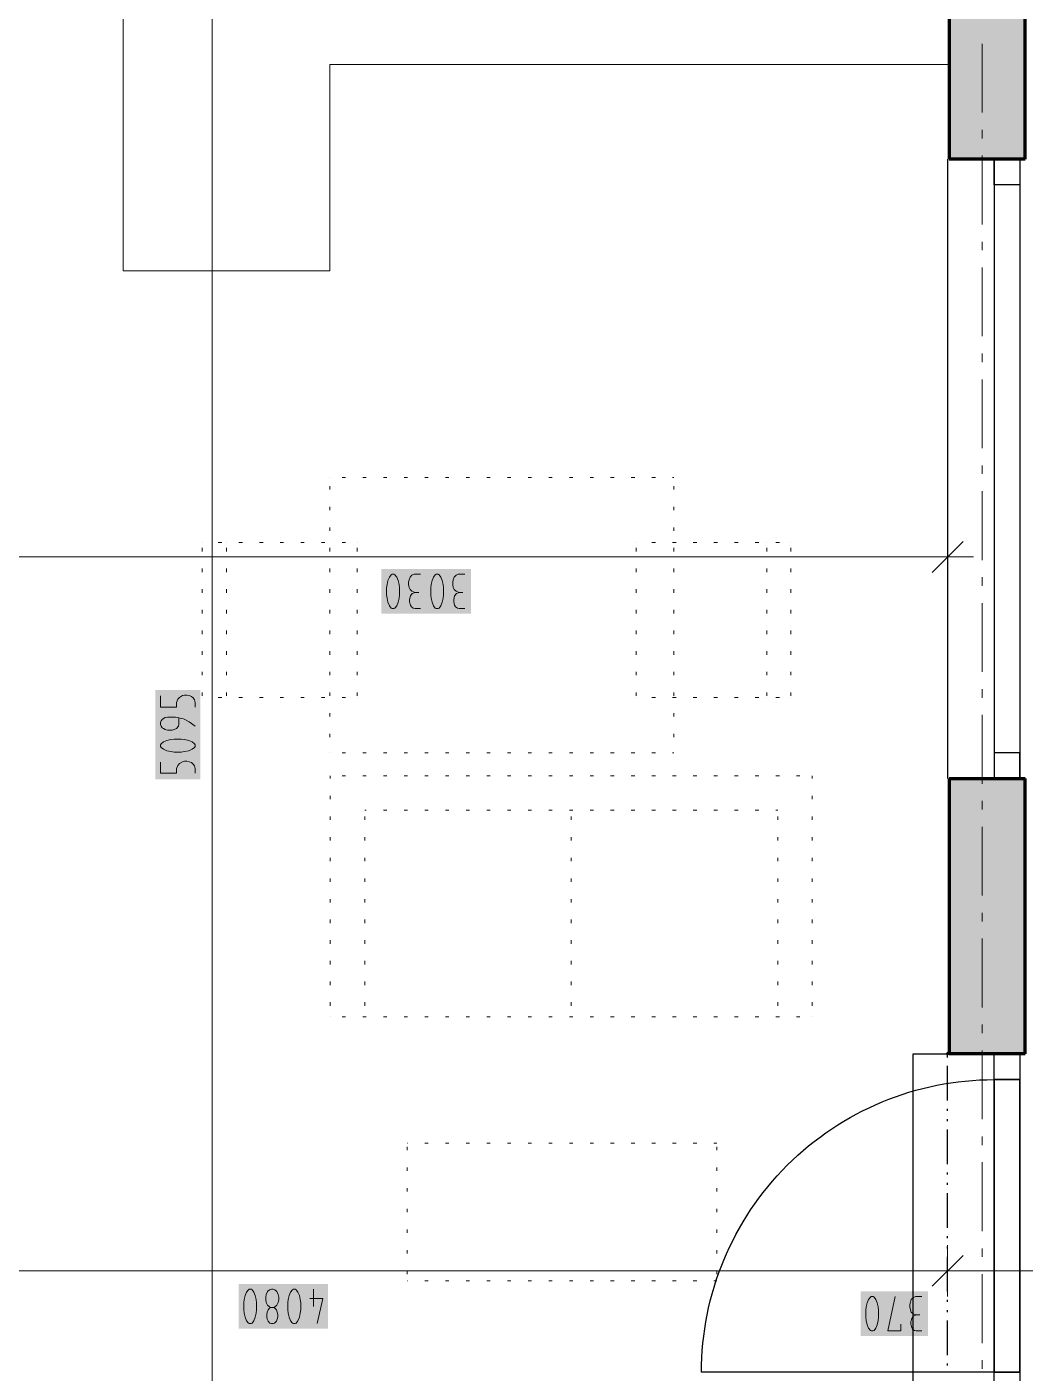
# Model space of a CAD drawing. Header units: millimetres. Extents: x 0 to 594, y 0 to 420.
# Drawn here: x 514.01 to 543.73, y 159.21 to 199.3 of the extents above; entities that cross this region are included whole.
import ezdxf

# ---------------------------------------------------------------- set-up
doc = ezdxf.new("R2010")
doc.units = ezdxf.units.MM
doc.header["$LTSCALE"] = 8
for name, color, linetype in [('PDF_Dvere', 7, 'Continuous'), ('PDF_Koty delkove', 7, 'Continuous'), ('PDF_Kuchyne', 7, 'Continuous'), ('PDF_Nabytek', 7, 'Continuous'), ('PDF_Obecne 0.25', 7, 'Continuous'), ('PDF_Okna', 7, 'Continuous'), ('PDF_Osy hlavni', 7, 'Continuous'), ('PDF_Steny obvodove nosne', 7, 'Continuous'), ('PDF_Steny sendvic', 7, 'Continuous'), ('PDF_Zatepleni', 7, 'Continuous')]:
    doc.layers.add(name, color=color, linetype=linetype)

msp = doc.modelspace()

# ---------------------------------------------------------------- linework, layer by layer
at = {"layer": 'PDF_Dvere', "lineweight": 25}
for points in [[(543.58, 168.714), (543.58, 167.945), (542.811, 167.945), (542.811, 168.714)], [(543.58, 167.945), (542.811, 167.945)], [(543.58, 159.232), (543.58, 158.464), (542.811, 158.464), (542.811, 159.232)], [(543.58, 159.232), (542.811, 159.232)]]:
    msp.add_lwpolyline(points, close=True, dxfattribs=at)
msp.add_lwpolyline([(542.811, 159.232), (534.098, 159.232, -0.414214), (542.811, 167.945)], format="xyb", dxfattribs=at)
for points in [[(542.811, 167.945), (542.811, 159.232), (542.811, 167.945)], [(543.58, 167.945), (543.58, 159.232), (543.58, 167.945)]]:
    msp.add_lwpolyline(points, dxfattribs=at)
at = {"layer": 'PDF_Koty delkove', "lineweight": 18}
for points in [[(519.529, 152.109), (519.529, 182.523), (519.529, 204.332), (519.529, 205.818), (519.529, 206.843), (519.529, 230.059), (519.529, 231.75), (519.529, 233.852)], [(541.427, 184.281), (541.427, 183.512), (541.427, 182.744)], [(541.888, 183.974), (540.966, 183.051)], [(541.427, 183.512), (526.38, 183.512), (510.37, 183.512), (499.608, 183.512), (496.84, 183.512), (476.75, 183.512), (455.328, 183.512), (452.56, 183.512), (431.804, 183.512), (412.176, 183.512), (410.023, 183.512)], [(541.427, 183.512), (542.196, 183.512)], [(524.803, 182.06), (524.857, 181.991), (524.885, 181.975), (524.94, 181.975), (524.967, 181.991), (525.022, 182.06), (525.063, 182.163), (525.091, 182.283), (525.105, 182.384), (525.105, 182.589), (525.091, 182.691), (525.063, 182.811), (525.022, 182.914), (524.967, 182.983), (524.94, 183), (524.885, 183), (524.857, 182.983), (524.803, 182.914), (524.762, 182.811), (524.735, 182.691), (524.721, 182.589)], [(525.734, 183), (525.542, 183), (525.474, 182.965), (525.419, 182.914), (525.392, 182.829), (525.378, 182.76), (525.378, 182.691), (525.392, 182.606), (525.419, 182.539), (525.474, 182.488), (525.569, 182.453)], [(527.048, 183), (526.856, 183), (526.788, 182.965), (526.733, 182.914), (526.706, 182.829), (526.692, 182.76), (526.692, 182.691), (526.706, 182.606), (526.733, 182.539)], [(524.721, 182.589), (524.721, 182.384), (524.735, 182.283), (524.762, 182.163), (524.803, 182.06)], [(525.734, 181.975), (525.569, 181.975), (525.514, 181.991), (525.46, 182.026), (525.432, 182.078), (525.405, 182.179), (525.405, 182.248), (525.432, 182.35), (525.487, 182.419), (525.569, 182.453), (525.679, 182.453)], [(527.048, 181.975), (526.884, 181.975), (526.829, 181.991), (526.774, 182.026), (526.746, 182.078), (526.719, 182.179), (526.719, 182.248), (526.746, 182.35), (526.801, 182.419), (526.884, 182.453), (526.993, 182.453)], [(526.733, 182.539), (526.788, 182.488), (526.884, 182.453)], [(517.991, 179.371), (517.991, 179.042), (518.469, 179.042), (518.469, 179.179), (518.504, 179.275), (518.555, 179.33), (518.64, 179.384), (518.708, 179.398), (518.776, 179.398), (518.845, 179.384), (518.913, 179.357), (518.964, 179.316), (518.999, 179.261), (519.016, 179.179), (519.016, 179.042)], [(519.016, 178.467), (518.845, 178.604), (518.674, 178.687), (518.435, 178.741), (518.195, 178.741), (518.128, 178.727), (518.076, 178.7), (518.043, 178.673), (518.008, 178.632), (517.991, 178.577), (517.991, 178.522), (518.008, 178.467), (518.043, 178.426), (518.076, 178.399), (518.128, 178.371), (518.195, 178.357), (518.333, 178.357), (518.4, 178.371), (518.469, 178.399), (518.52, 178.467), (518.538, 178.522), (518.538, 178.714)], [(518.605, 178.084), (518.4, 178.084), (518.299, 178.07), (518.179, 178.043), (518.076, 178.002), (518.008, 177.947), (517.991, 177.919), (517.991, 177.865), (518.008, 177.837), (518.076, 177.783), (518.179, 177.742), (518.299, 177.714), (518.4, 177.7), (518.605, 177.7), (518.708, 177.714), (518.828, 177.742), (518.93, 177.783), (518.999, 177.837), (519.016, 177.865), (519.016, 177.919), (518.999, 177.947), (518.93, 178.002), (518.828, 178.043), (518.708, 178.07), (518.605, 178.084)], [(517.991, 177.4), (517.991, 177.071), (518.469, 177.071), (518.469, 177.208), (518.504, 177.303), (518.555, 177.358), (518.64, 177.413), (518.708, 177.427), (518.776, 177.427), (518.845, 177.413), (518.913, 177.386), (518.964, 177.345), (518.999, 177.29), (519.016, 177.208), (519.016, 177.071)], [(541.427, 163.019), (541.427, 162.251), (541.427, 161.482)], [(541.888, 162.712), (540.966, 161.789)], [(545.22, 162.251), (541.427, 162.251), (539.464, 162.251), (499.608, 162.251), (496.84, 162.251), (496.589, 162.251), (479.916, 162.251), (475.449, 162.251), (455.328, 162.251), (453.122, 162.251), (453.072, 162.251), (452.561, 162.251), (437.425, 162.251), (427.48, 162.251), (424.018, 162.251), (412.176, 162.251), (410.931, 162.251), (410.023, 162.251)], [(522.028, 160.696), (522.082, 160.765), (522.123, 160.868), (522.151, 160.987), (522.165, 161.089), (522.165, 161.294), (522.151, 161.396), (522.123, 161.516), (522.082, 161.619), (522.028, 161.688), (522, 161.705), (521.946, 161.705), (521.918, 161.688), (521.863, 161.619), (521.822, 161.516), (521.795, 161.396), (521.781, 161.294)], [(522.548, 161.705), (522.548, 161.192)], [(521.781, 161.294), (521.781, 161.089), (521.795, 160.987), (521.822, 160.868), (521.863, 160.765), (521.918, 160.696), (521.946, 160.68), (522, 160.68), (522.028, 160.696)], [(522.438, 161.431), (522.822, 161.431), (522.657, 160.68)], [(540.03, 160.663), (540.03, 160.459), (539.647, 160.459), (539.865, 161.484)], [(540.659, 161.484), (540.468, 161.484), (540.4, 161.449), (540.345, 161.398), (540.318, 161.313), (540.304, 161.244), (540.304, 161.176), (540.318, 161.091), (540.345, 161.023), (540.4, 160.972), (540.495, 160.937)], [(521.371, 161.158), (521.398, 161.14), (521.439, 161.089), (521.466, 161.021), (521.48, 160.953), (521.48, 160.884), (521.466, 160.816), (521.439, 160.748), (521.384, 160.696), (521.343, 160.68), (521.289, 160.68), (521.248, 160.696), (521.192, 160.748), (521.165, 160.816), (521.151, 160.884)], [(521.151, 160.884), (521.151, 160.953), (521.165, 161.021), (521.192, 161.089), (521.234, 161.14), (521.261, 161.158)], [(540.659, 160.459), (540.495, 160.459), (540.44, 160.476), (540.386, 160.51), (540.358, 160.562), (540.331, 160.663), (540.331, 160.732), (540.358, 160.834), (540.413, 160.903)], [(540.413, 160.903), (540.495, 160.937), (540.604, 160.937)]]:
    msp.add_lwpolyline(points, dxfattribs=at)
for points in [[(526.035, 182.589), (526.035, 182.384), (526.049, 182.283), (526.076, 182.163), (526.117, 182.06), (526.172, 181.991), (526.199, 181.975), (526.254, 181.975), (526.282, 181.991), (526.336, 182.06), (526.377, 182.163), (526.405, 182.283), (526.419, 182.384), (526.419, 182.589), (526.405, 182.691), (526.377, 182.811), (526.336, 182.914), (526.282, 182.983), (526.254, 183), (526.199, 183), (526.172, 182.983), (526.117, 182.914), (526.076, 182.811), (526.049, 182.691)], [(520.467, 161.294), (520.467, 161.089), (520.481, 160.987), (520.508, 160.868), (520.549, 160.765), (520.604, 160.696), (520.632, 160.68), (520.686, 160.68), (520.714, 160.696), (520.768, 160.765), (520.809, 160.868), (520.837, 160.987), (520.851, 161.089), (520.851, 161.294), (520.837, 161.396), (520.809, 161.516), (520.768, 161.619), (520.714, 161.688), (520.686, 161.705), (520.632, 161.705), (520.604, 161.688), (520.549, 161.619), (520.508, 161.516), (520.481, 161.396)], [(521.124, 161.465), (521.124, 161.396), (521.138, 161.311), (521.179, 161.226), (521.234, 161.175), (521.261, 161.158), (521.371, 161.158), (521.398, 161.175), (521.453, 161.226), (521.494, 161.311), (521.508, 161.396), (521.508, 161.465), (521.494, 161.55), (521.453, 161.636), (521.398, 161.688), (521.343, 161.705), (521.289, 161.705), (521.234, 161.688), (521.179, 161.636), (521.138, 161.55)], [(538.989, 161.073), (538.989, 160.868), (539.003, 160.767), (539.031, 160.647), (539.072, 160.544), (539.126, 160.476), (539.154, 160.459), (539.208, 160.459), (539.236, 160.476), (539.29, 160.544), (539.331, 160.647), (539.359, 160.767), (539.373, 160.868), (539.373, 161.073), (539.359, 161.176), (539.331, 161.296), (539.29, 161.398), (539.236, 161.467), (539.208, 161.484), (539.154, 161.484), (539.126, 161.467), (539.072, 161.398), (539.031, 161.296), (539.003, 161.176)]]:
    msp.add_lwpolyline(points, close=True, dxfattribs=at)
at = {"layer": 'PDF_Koty delkove', "color": 7, "lineweight": 18, "true_color": 0xffffff, "transparency": 33554559}
for points in [[(527.23, 183.154), (524.568, 183.154), (527.23, 181.821), (524.568, 181.821)], [(519.17, 176.889), (519.17, 179.551), (517.838, 176.889), (517.838, 179.551)], [(522.976, 161.859), (520.314, 161.859), (522.976, 160.526), (520.314, 160.526)], [(540.841, 161.638), (538.836, 161.638), (540.841, 160.305), (538.836, 160.305)]]:
    msp.add_solid(points, dxfattribs=at)
at = {"layer": 'PDF_Kuchyne', "lineweight": 13}
msp.add_lwpolyline([(541.427, 198.182), (523.029, 198.182), (523.029, 192.032), (516.879, 192.032), (516.879, 204.332), (523.029, 204.332)], dxfattribs=at)
at = {"layer": 'PDF_Nabytek', "lineweight": 13}
for points in [[(523.029, 185.882), (523.029, 185.882)], [(523.029, 185.882), (523.029, 185.882)], [(523.029, 185.521), (523.029, 185.623)], [(523.501, 185.882), (523.398, 185.882)], [(524.116, 185.882), (524.013, 185.882)], [(524.731, 185.882), (524.628, 185.882)], [(525.346, 185.882), (525.243, 185.882)], [(525.961, 185.882), (525.858, 185.882)], [(526.576, 185.882), (526.473, 185.882)], [(527.191, 185.882), (527.088, 185.882)], [(527.806, 185.882), (527.703, 185.882)], [(528.421, 185.882), (528.318, 185.882)], [(529.036, 185.882), (528.933, 185.882)], [(529.651, 185.882), (529.548, 185.882)], [(530.266, 185.882), (530.163, 185.882)], [(530.881, 185.882), (530.778, 185.882)], [(531.496, 185.882), (531.393, 185.882)], [(532.111, 185.882), (532.008, 185.882)], [(532.726, 185.882), (532.623, 185.882)], [(533.278, 185.882), (533.238, 185.882)], [(533.278, 185.882), (533.278, 185.882)], [(533.278, 185.882), (533.278, 185.882)], [(533.278, 185.521), (533.278, 185.623)], [(523.029, 184.906), (523.029, 185.008)], [(533.278, 184.906), (533.278, 185.008)], [(523.029, 184.291), (523.029, 184.393)], [(533.278, 184.291), (533.278, 184.393)], [(519.234, 183.942), (519.234, 183.942)], [(519.234, 183.942), (519.234, 183.942)], [(519.234, 183.676), (519.234, 183.778)], [(519.811, 183.942), (519.708, 183.942)], [(519.952, 183.942), (519.952, 183.942)], [(519.952, 183.676), (519.952, 183.778)], [(520.426, 183.942), (520.323, 183.942)], [(521.041, 183.942), (520.938, 183.942)], [(521.656, 183.942), (521.553, 183.942)], [(522.271, 183.942), (522.168, 183.942)], [(522.886, 183.942), (522.783, 183.942)], [(523.029, 183.676), (523.029, 183.778)], [(523.501, 183.942), (523.398, 183.942)], [(523.847, 183.942), (523.847, 183.942)], [(523.847, 183.942), (523.847, 183.942)], [(523.847, 183.676), (523.847, 183.778)], [(532.149, 183.942), (532.149, 183.942)], [(532.149, 183.942), (532.149, 183.942)], [(532.149, 183.676), (532.149, 183.778)], [(532.726, 183.942), (532.623, 183.942)], [(533.341, 183.942), (533.238, 183.942)], [(533.278, 183.676), (533.278, 183.778)], [(533.956, 183.942), (533.853, 183.942)], [(534.571, 183.942), (534.468, 183.942)], [(535.186, 183.942), (535.083, 183.942)], [(535.801, 183.942), (535.698, 183.942)], [(536.044, 183.942), (536.044, 183.942)], [(536.044, 183.676), (536.044, 183.778)], [(536.416, 183.942), (536.313, 183.942)], [(536.762, 183.942), (536.762, 183.942)], [(536.762, 183.942), (536.762, 183.942)], [(536.762, 183.676), (536.762, 183.778)], [(519.234, 183.061), (519.234, 183.164)], [(519.952, 183.061), (519.952, 183.164)], [(523.029, 183.061), (523.029, 183.164)], [(523.847, 183.061), (523.847, 183.164)], [(532.149, 183.061), (532.149, 183.164)], [(533.278, 183.061), (533.278, 183.164)], [(536.044, 183.061), (536.044, 183.164)], [(536.762, 183.061), (536.762, 183.164)], [(519.234, 182.446), (519.234, 182.549)], [(519.952, 182.446), (519.952, 182.549)], [(523.029, 182.446), (523.029, 182.549)], [(523.847, 182.446), (523.847, 182.549)], [(532.149, 182.446), (532.149, 182.549)], [(533.278, 182.446), (533.278, 182.549)], [(536.044, 182.446), (536.044, 182.549)], [(536.762, 182.446), (536.762, 182.549)], [(519.234, 181.831), (519.234, 181.934)], [(519.952, 181.831), (519.952, 181.934)], [(523.029, 181.831), (523.029, 181.934)], [(523.847, 181.831), (523.847, 181.934)], [(532.149, 181.831), (532.149, 181.934)], [(533.278, 181.831), (533.278, 181.934)], [(536.044, 181.831), (536.044, 181.934)], [(536.762, 181.831), (536.762, 181.934)], [(519.234, 181.216), (519.234, 181.319)], [(519.952, 181.216), (519.952, 181.319)], [(523.029, 181.216), (523.029, 181.319)], [(523.847, 181.216), (523.847, 181.319)], [(532.149, 181.216), (532.149, 181.319)], [(533.278, 181.216), (533.278, 181.319)], [(536.044, 181.216), (536.044, 181.319)], [(536.762, 181.216), (536.762, 181.319)], [(519.234, 180.601), (519.234, 180.704)], [(519.952, 180.601), (519.952, 180.704)], [(523.029, 180.601), (523.029, 180.704)], [(523.847, 180.601), (523.847, 180.704)], [(532.149, 180.601), (532.149, 180.704)], [(533.278, 180.601), (533.278, 180.704)], [(536.044, 180.601), (536.044, 180.704)], [(536.762, 180.601), (536.762, 180.704)], [(519.234, 179.986), (519.234, 180.089)], [(519.952, 179.986), (519.952, 180.089)], [(523.029, 179.986), (523.029, 180.089)], [(523.847, 179.986), (523.847, 180.089)], [(532.149, 179.986), (532.149, 180.089)], [(533.278, 179.986), (533.278, 180.089)], [(536.044, 179.986), (536.044, 180.089)], [(536.762, 179.986), (536.762, 180.089)], [(519.234, 179.371), (519.234, 179.474)], [(519.234, 179.33), (519.234, 179.33)], [(519.234, 179.33), (519.234, 179.33)], [(519.811, 179.33), (519.708, 179.33)], [(519.952, 179.371), (519.952, 179.474)], [(519.952, 179.33), (519.952, 179.33)], [(520.426, 179.33), (520.323, 179.33)], [(521.041, 179.33), (520.938, 179.33)], [(521.656, 179.33), (521.553, 179.33)], [(522.271, 179.33), (522.168, 179.33)], [(522.886, 179.33), (522.783, 179.33)], [(523.029, 179.371), (523.029, 179.474)], [(523.501, 179.33), (523.398, 179.33)], [(523.847, 179.371), (523.847, 179.474)], [(523.847, 179.33), (523.847, 179.33)], [(523.847, 179.33), (523.847, 179.33)], [(532.149, 179.371), (532.149, 179.474)], [(532.149, 179.33), (532.149, 179.33)], [(532.149, 179.33), (532.149, 179.33)], [(532.726, 179.33), (532.623, 179.33)], [(533.341, 179.33), (533.238, 179.33)], [(533.278, 179.371), (533.278, 179.474)], [(533.956, 179.33), (533.853, 179.33)], [(534.571, 179.33), (534.468, 179.33)], [(535.186, 179.33), (535.083, 179.33)], [(535.801, 179.33), (535.698, 179.33)], [(536.044, 179.371), (536.044, 179.474)], [(536.044, 179.33), (536.044, 179.33)], [(536.416, 179.33), (536.313, 179.33)], [(536.762, 179.371), (536.762, 179.474)], [(536.762, 179.33), (536.762, 179.33)], [(536.762, 179.33), (536.762, 179.33)], [(523.029, 178.756), (523.029, 178.859)], [(533.278, 178.756), (533.278, 178.859)], [(523.029, 178.141), (523.029, 178.244)], [(533.278, 178.141), (533.278, 178.244)], [(523.029, 177.682), (523.029, 177.682)], [(523.029, 177.682), (523.029, 177.682)], [(523.501, 177.682), (523.398, 177.682)], [(524.116, 177.682), (524.013, 177.682)], [(524.731, 177.682), (524.628, 177.682)], [(525.346, 177.682), (525.243, 177.682)], [(525.961, 177.682), (525.858, 177.682)], [(526.576, 177.682), (526.473, 177.682)], [(527.191, 177.682), (527.088, 177.682)], [(527.806, 177.682), (527.703, 177.682)], [(528.421, 177.682), (528.318, 177.682)], [(529.036, 177.682), (528.933, 177.682)], [(529.651, 177.682), (529.548, 177.682)], [(530.266, 177.682), (530.163, 177.682)], [(530.881, 177.682), (530.778, 177.682)], [(531.496, 177.682), (531.393, 177.682)], [(532.111, 177.682), (532.008, 177.682)], [(532.726, 177.682), (532.623, 177.682)], [(533.278, 177.682), (533.238, 177.682)], [(533.278, 177.682), (533.278, 177.682)], [(533.278, 177.682), (533.278, 177.682)], [(523.044, 176.911), (523.044, 176.993)], [(523.044, 176.993), (523.044, 176.993)], [(523.044, 176.993), (523.044, 176.993)], [(523.501, 176.993), (523.398, 176.993)], [(524.116, 176.993), (524.013, 176.993)], [(524.731, 176.993), (524.628, 176.993)], [(525.346, 176.993), (525.243, 176.993)], [(525.961, 176.993), (525.858, 176.993)], [(526.576, 176.993), (526.473, 176.993)], [(527.191, 176.993), (527.088, 176.993)], [(527.806, 176.993), (527.703, 176.993)], [(528.421, 176.993), (528.318, 176.993)], [(529.036, 176.993), (528.933, 176.993)], [(529.651, 176.993), (529.548, 176.993)], [(530.266, 176.993), (530.163, 176.993)], [(530.881, 176.993), (530.778, 176.993)], [(531.496, 176.993), (531.393, 176.993)], [(532.111, 176.993), (532.008, 176.993)], [(532.726, 176.993), (532.623, 176.993)], [(533.341, 176.993), (533.238, 176.993)], [(533.956, 176.993), (533.853, 176.993)], [(534.571, 176.993), (534.468, 176.993)], [(535.186, 176.993), (535.083, 176.993)], [(535.801, 176.993), (535.698, 176.993)], [(536.416, 176.993), (536.313, 176.993)], [(537.031, 176.993), (536.928, 176.993)], [(537.394, 176.993), (537.394, 176.993)], [(537.394, 176.911), (537.394, 176.993)], [(537.394, 176.993), (537.394, 176.993)], [(523.044, 176.296), (523.044, 176.399)], [(537.394, 176.296), (537.394, 176.399)], [(523.044, 175.681), (523.044, 175.784)], [(524.069, 175.968), (524.069, 175.968)], [(524.116, 175.968), (524.069, 175.968)], [(524.069, 175.968), (524.069, 175.968)], [(524.069, 175.681), (524.069, 175.784)], [(524.731, 175.968), (524.628, 175.968)], [(525.346, 175.968), (525.243, 175.968)], [(525.961, 175.968), (525.858, 175.968)], [(526.576, 175.968), (526.473, 175.968)], [(527.191, 175.968), (527.088, 175.968)], [(527.806, 175.968), (527.703, 175.968)], [(528.421, 175.968), (528.318, 175.968)], [(529.036, 175.968), (528.933, 175.968)], [(529.651, 175.968), (529.548, 175.968)], [(530.266, 175.968), (530.163, 175.968)], [(530.219, 175.968), (530.219, 175.968)], [(530.219, 175.681), (530.219, 175.784)], [(530.881, 175.968), (530.778, 175.968)], [(531.496, 175.968), (531.393, 175.968)], [(532.111, 175.968), (532.008, 175.968)], [(532.726, 175.968), (532.623, 175.968)], [(533.341, 175.968), (533.238, 175.968)], [(533.956, 175.968), (533.853, 175.968)], [(534.571, 175.968), (534.468, 175.968)], [(535.186, 175.968), (535.083, 175.968)], [(535.801, 175.968), (535.698, 175.968)], [(536.369, 175.968), (536.313, 175.968)], [(536.369, 175.968), (536.369, 175.968)], [(536.369, 175.968), (536.369, 175.968)], [(536.369, 175.681), (536.369, 175.784)], [(537.394, 175.681), (537.394, 175.784)], [(523.044, 175.066), (523.044, 175.169)], [(524.069, 175.066), (524.069, 175.169)], [(530.219, 175.066), (530.219, 175.169)], [(536.369, 175.066), (536.369, 175.169)], [(537.394, 175.066), (537.394, 175.169)], [(523.044, 174.451), (523.044, 174.554)], [(524.069, 174.451), (524.069, 174.554)], [(530.219, 174.451), (530.219, 174.554)], [(536.369, 174.451), (536.369, 174.554)], [(537.394, 174.451), (537.394, 174.554)], [(523.044, 173.836), (523.044, 173.939)], [(524.069, 173.836), (524.069, 173.939)], [(530.219, 173.836), (530.219, 173.939)], [(536.369, 173.836), (536.369, 173.939)], [(537.394, 173.836), (537.394, 173.939)], [(523.044, 173.221), (523.044, 173.324)], [(524.069, 173.221), (524.069, 173.324)], [(530.219, 173.221), (530.219, 173.324)], [(536.369, 173.221), (536.369, 173.324)], [(537.394, 173.221), (537.394, 173.324)], [(523.044, 172.606), (523.044, 172.709)], [(524.069, 172.606), (524.069, 172.709)], [(530.219, 172.606), (530.219, 172.709)], [(536.369, 172.606), (536.369, 172.709)], [(537.394, 172.606), (537.394, 172.709)], [(523.044, 171.991), (523.044, 172.094)], [(524.069, 171.991), (524.069, 172.094)], [(530.219, 171.991), (530.219, 172.094)], [(536.369, 171.991), (536.369, 172.094)], [(537.394, 171.991), (537.394, 172.094)], [(523.044, 171.376), (523.044, 171.479)], [(524.069, 171.376), (524.069, 171.479)], [(530.219, 171.376), (530.219, 171.479)], [(536.369, 171.376), (536.369, 171.479)], [(537.394, 171.376), (537.394, 171.479)], [(523.044, 170.761), (523.044, 170.864)], [(524.069, 170.761), (524.069, 170.864)], [(530.219, 170.761), (530.219, 170.864)], [(536.369, 170.761), (536.369, 170.864)], [(537.394, 170.761), (537.394, 170.864)], [(523.044, 170.146), (523.044, 170.249)], [(524.069, 170.146), (524.069, 170.249)], [(530.219, 170.146), (530.219, 170.249)], [(536.369, 170.146), (536.369, 170.249)], [(537.394, 170.146), (537.394, 170.249)], [(523.044, 169.818), (523.044, 169.818)], [(523.044, 169.818), (523.044, 169.818)], [(523.501, 169.818), (523.398, 169.818)], [(524.116, 169.818), (524.013, 169.818)], [(524.069, 169.818), (524.069, 169.818)], [(524.731, 169.818), (524.628, 169.818)], [(525.346, 169.818), (525.243, 169.818)], [(525.961, 169.818), (525.858, 169.818)], [(526.576, 169.818), (526.473, 169.818)], [(527.191, 169.818), (527.088, 169.818)], [(527.806, 169.818), (527.703, 169.818)], [(528.421, 169.818), (528.318, 169.818)], [(529.036, 169.818), (528.933, 169.818)], [(529.651, 169.818), (529.548, 169.818)], [(530.266, 169.818), (530.163, 169.818)], [(530.219, 169.818), (530.219, 169.818)], [(530.881, 169.818), (530.778, 169.818)], [(531.496, 169.818), (531.393, 169.818)], [(532.111, 169.818), (532.008, 169.818)], [(532.726, 169.818), (532.623, 169.818)], [(533.341, 169.818), (533.238, 169.818)], [(533.956, 169.818), (533.853, 169.818)], [(534.571, 169.818), (534.468, 169.818)], [(535.186, 169.818), (535.083, 169.818)], [(535.801, 169.818), (535.698, 169.818)], [(536.416, 169.818), (536.313, 169.818)], [(536.369, 169.818), (536.369, 169.818)], [(537.031, 169.818), (536.928, 169.818)], [(537.394, 169.818), (537.394, 169.818)], [(537.394, 169.818), (537.394, 169.818)], [(525.33, 166.055), (525.33, 166.055)], [(525.346, 166.055), (525.33, 166.055)], [(525.33, 166.055), (525.33, 166.055)], [(525.961, 166.055), (525.858, 166.055)], [(526.576, 166.055), (526.473, 166.055)], [(527.191, 166.055), (527.088, 166.055)], [(527.806, 166.055), (527.703, 166.055)], [(528.421, 166.055), (528.318, 166.055)], [(529.036, 166.055), (528.933, 166.055)], [(529.651, 166.055), (529.548, 166.055)], [(530.266, 166.055), (530.163, 166.055)], [(530.881, 166.055), (530.778, 166.055)], [(531.496, 166.055), (531.393, 166.055)], [(532.111, 166.055), (532.008, 166.055)], [(532.726, 166.055), (532.623, 166.055)], [(533.341, 166.055), (533.238, 166.055)], [(533.956, 166.055), (533.853, 166.055)], [(534.555, 166.055), (534.468, 166.055)], [(534.555, 166.055), (534.555, 166.055)], [(534.555, 166.055), (534.555, 166.055)], [(525.33, 165.841), (525.33, 165.944)], [(534.555, 165.841), (534.555, 165.944)], [(525.33, 165.226), (525.33, 165.329)], [(534.555, 165.226), (534.555, 165.329)], [(525.33, 164.611), (525.33, 164.714)], [(534.555, 164.611), (534.555, 164.714)], [(525.33, 163.996), (525.33, 164.099)], [(534.555, 163.996), (534.555, 164.099)], [(525.33, 163.381), (525.33, 163.484)], [(534.555, 163.381), (534.555, 163.484)], [(525.33, 162.766), (525.33, 162.869)], [(534.555, 162.766), (534.555, 162.869)], [(525.33, 162.151), (525.33, 162.254)], [(534.555, 162.151), (534.555, 162.254)], [(525.346, 161.955), (525.33, 161.955)], [(525.33, 161.955), (525.33, 161.955)], [(525.33, 161.955), (525.33, 161.955)], [(525.961, 161.955), (525.858, 161.955)], [(526.576, 161.955), (526.473, 161.955)], [(527.191, 161.955), (527.088, 161.955)], [(527.806, 161.955), (527.703, 161.955)], [(528.421, 161.955), (528.318, 161.955)], [(529.036, 161.955), (528.933, 161.955)], [(529.651, 161.955), (529.548, 161.955)], [(530.266, 161.955), (530.163, 161.955)], [(530.881, 161.955), (530.778, 161.955)], [(531.496, 161.955), (531.393, 161.955)], [(532.111, 161.955), (532.008, 161.955)], [(532.726, 161.955), (532.623, 161.955)], [(533.341, 161.955), (533.238, 161.955)], [(533.956, 161.955), (533.853, 161.955)], [(534.555, 161.955), (534.468, 161.955)], [(534.555, 161.955), (534.555, 161.955)], [(534.555, 161.955), (534.555, 161.955)]]:
    msp.add_lwpolyline(points, dxfattribs=at)
at = {"layer": 'PDF_Obecne 0.25', "lineweight": 25}
msp.add_lwpolyline([(541.427, 158.464), (540.402, 158.464), (540.402, 168.714), (541.427, 168.714)], dxfattribs=at)
at = {"layer": 'PDF_Okna', "lineweight": 25}
for points in [[(541.427, 195.363), (541.427, 176.913)], [(542.811, 195.363), (542.811, 176.913)], [(543.58, 195.363), (543.58, 176.913)]]:
    msp.add_lwpolyline(points, dxfattribs=at)
for points in [[(543.58, 195.363), (543.58, 194.595), (542.811, 194.595), (542.811, 195.363)], [(543.58, 176.913), (543.58, 177.682), (542.811, 177.682), (542.811, 176.913)]]:
    msp.add_lwpolyline(points, close=True, dxfattribs=at)
at = {"layer": 'PDF_Osy hlavni', "lineweight": 18}
for points in [[(542.452, 196.745), (542.452, 198.795)], [(542.452, 195.976), (542.452, 196.232)], [(542.452, 193.413), (542.452, 195.463)], [(542.452, 192.645), (542.452, 192.901)], [(542.452, 190.082), (542.452, 192.132)], [(542.452, 189.313), (542.452, 189.57)], [(542.452, 186.751), (542.452, 188.801)], [(542.452, 185.982), (542.452, 186.238)], [(542.452, 183.42), (542.452, 185.47)], [(542.452, 182.651), (542.452, 182.907)], [(542.452, 180.089), (542.452, 182.139)], [(542.452, 179.32), (542.452, 179.576)], [(542.452, 176.757), (542.452, 178.807)], [(542.452, 175.989), (542.452, 176.245)], [(542.452, 173.426), (542.452, 175.476)], [(542.452, 172.657), (542.452, 172.914)], [(542.452, 170.095), (542.452, 172.145)], [(542.452, 169.326), (542.452, 169.582)], [(542.452, 166.764), (542.452, 168.814)], [(542.452, 165.995), (542.452, 166.251)], [(542.452, 163.432), (542.452, 165.482)], [(542.452, 162.664), (542.452, 162.92)], [(542.452, 160.101), (542.452, 162.151)], [(542.452, 159.332), (542.452, 159.589)]]:
    msp.add_lwpolyline(points, dxfattribs=at)
at = {"layer": 'PDF_Steny obvodove nosne', "lineweight": 70}
for points in [[(543.733, 195.363), (543.733, 231.75)], [(541.478, 226.882), (541.478, 225.703), (541.478, 205.818), (541.478, 204.332), (541.478, 195.363)], [(543.733, 195.363), (543.58, 195.363), (542.811, 195.363), (541.478, 195.363)], [(541.478, 176.913), (541.478, 168.714)], [(541.478, 176.913), (542.811, 176.913), (543.58, 176.913), (543.733, 176.913)], [(543.733, 168.714), (543.733, 176.913)], [(543.733, 168.714), (543.58, 168.714), (542.811, 168.714), (541.478, 168.714)]]:
    msp.add_lwpolyline(points, dxfattribs=at)
at = {"layer": 'PDF_Steny obvodove nosne', "color": 9, "lineweight": 9, "true_color": 0xc0c0c0, "transparency": 33554559}
for points in [[(541.478, 231.75), (541.478, 195.363), (543.733, 231.75), (543.733, 195.363)], [(543.733, 168.714), (543.733, 176.913), (541.478, 168.714), (541.478, 176.913)]]:
    msp.add_solid(points, dxfattribs=at)
at = {"layer": 'PDF_Steny sendvic', "lineweight": 25}
for points in [[(541.427, 168.609), (541.427, 168.66)], [(541.427, 167.327), (541.427, 168.352)], [(541.427, 167.02), (541.427, 167.071)], [(541.427, 166.712), (541.427, 166.764)], [(541.427, 165.431), (541.427, 166.456)], [(541.427, 165.124), (541.427, 165.175)], [(541.427, 164.816), (541.427, 164.867)], [(541.427, 163.535), (541.427, 164.56)], [(541.427, 163.227), (541.427, 163.279)], [(541.427, 162.92), (541.427, 162.971)], [(541.427, 161.639), (541.427, 162.664)], [(541.427, 161.331), (541.427, 161.382)], [(541.427, 161.024), (541.427, 161.075)], [(541.427, 159.742), (541.427, 160.767)], [(541.427, 159.435), (541.427, 159.486)]]:
    msp.add_lwpolyline(points, dxfattribs=at)
at = {"layer": 'PDF_Steny sendvic', "lineweight": 25, "transparency": 33554559}
msp.add_solid([(541.427, 168.649), (541.363, 168.714), (541.491, 168.714), (541.427, 168.778)], dxfattribs=at)
at = {"layer": 'PDF_Zatepleni', "lineweight": 35}
for points in [[(545.22, 234.005), (545.22, 235.492), (544.4, 235.492), (544.4, 249.124), (542.913, 249.124), (542.913, 235.492), (542.913, 234.005), (543.733, 234.005), (543.733, 231.75), (543.733, 195.363)], [(543.733, 176.913), (543.733, 168.714)]]:
    msp.add_lwpolyline(points, dxfattribs=at)

doc.saveas('drawing.dxf')
